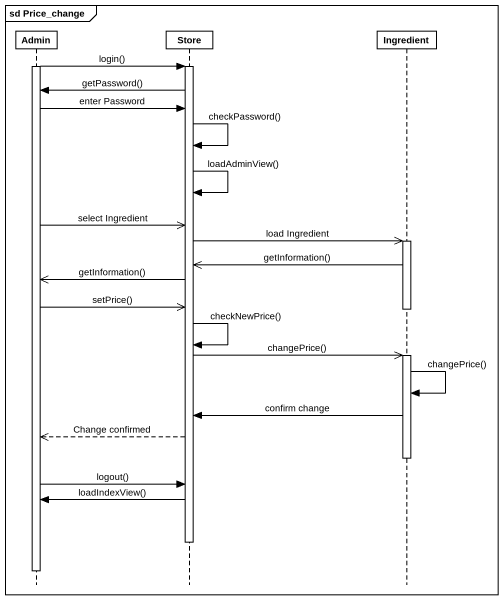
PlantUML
@startuml
mainframe sd Price_change
hide footbox
participant Admin
participant Store
participant Ingredient

activate Admin
Admin -> Store : login()
activate Store
Store -> Admin : getPassword()
Admin -> Store : enter Password
Store -> Store : checkPassword()
Store -> Store : loadAdminView()
Admin ->> Store : select Ingredient
Store ->> Ingredient : load Ingredient
activate Ingredient
Ingredient ->> Store : getInformation()
Store ->> Admin : getInformation()
Admin ->> Store : setPrice()
deactivate Ingredient
Store -> Store : checkNewPrice()
Store ->> Ingredient : changePrice()
activate Ingredient
Ingredient -> Ingredient : changePrice()
Ingredient -> Store : confirm change
Store -->> Admin : Change confirmed
deactivate Ingredient
Admin -> Store : logout()
Store -> Admin : loadIndexView()
deactivate Store
deactivate Admin
@enduml
